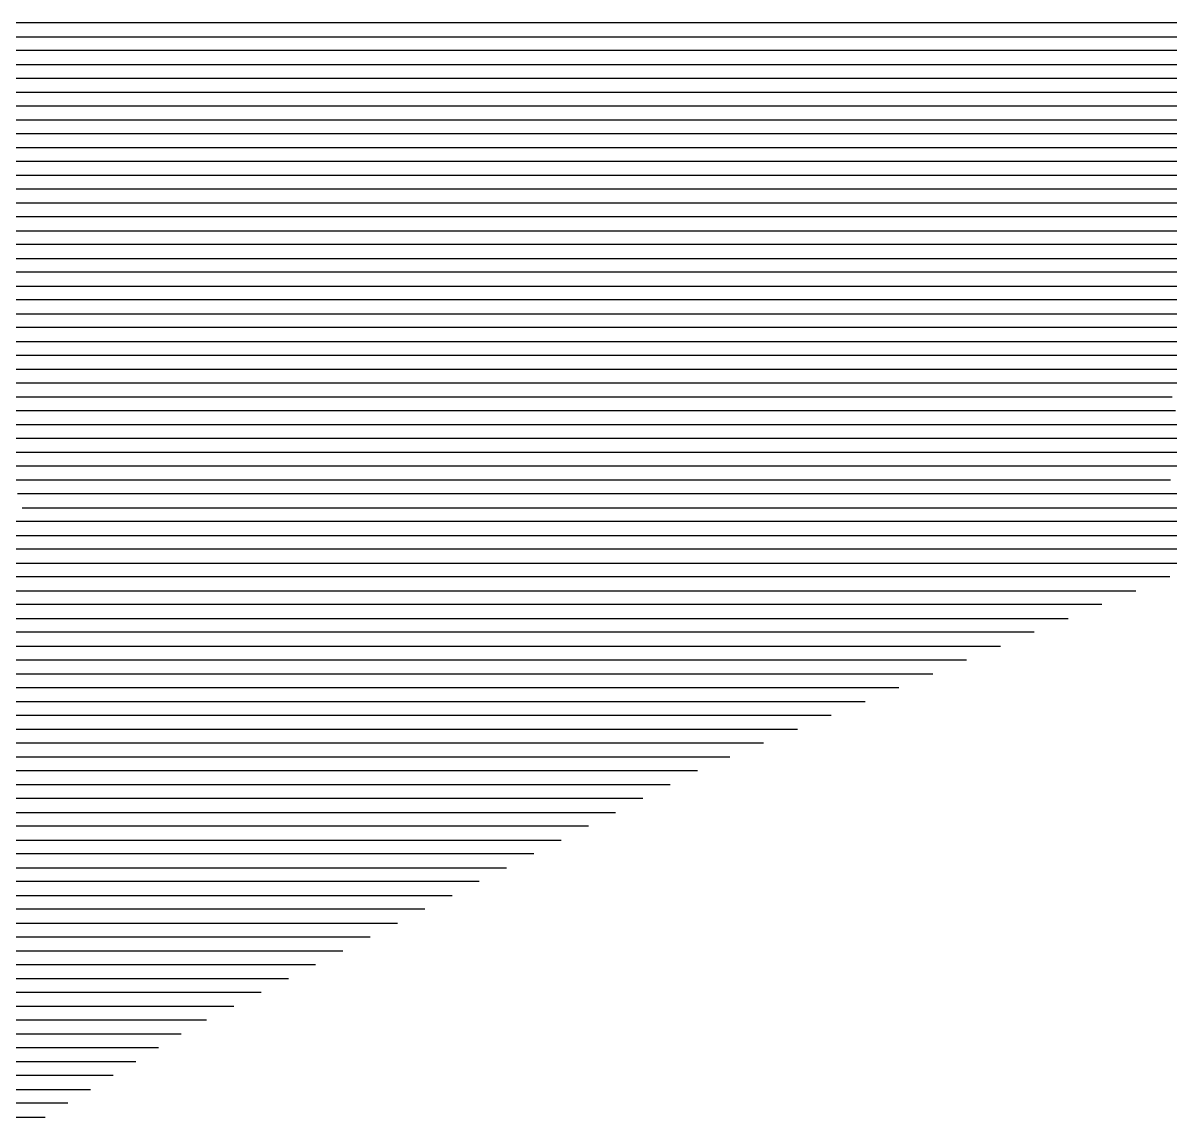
# Model space of a CAD drawing. Header units: metres. Extents: x -6.9 to 6.9, y -7 to 7.
# Drawn here: x -2.411 to -1.582, y 4.34 to 5.13 of the extents above; entities that cross this region are included whole.
import ezdxf

# ---------------------------------------------------------------- set-up
doc = ezdxf.new("R2010")
doc.units = ezdxf.units.M

msp = doc.modelspace()

# ---------------------------------------------------------------- linework, layer by layer
for p, q in [((-2.227061, 5.129597, -0.7572), (-2.524326, 5.129597, -0.807016)), ((-2.074453, 5.129597, -0.732074), (-2.227061, 5.129597, -0.7572)), ((-1.754341, 5.129597, -0.677888), (-2.074453, 5.129597, -0.732074)), ((-1.647031, 5.129597, -0.660044), (-1.754341, 5.129597, -0.677888)), ((-1.308884, 5.129597, -0.602203), (-1.647031, 5.129597, -0.660044)), ((-2.521104, 5.119597, -0.806042), (-2.221332, 5.119597, -0.755806)), ((-2.221332, 5.119597, -0.755806), (-2.071562, 5.119597, -0.731147)), ((-2.071562, 5.119597, -0.731147), (-1.749121, 5.119597, -0.676567)), ((-1.749121, 5.119597, -0.676567), (-1.64458, 5.119597, -0.659183)), ((-1.64458, 5.119597, -0.659183), (-1.30423, 5.119597, -0.600965)), ((-2.215602, 5.109597, -0.754411), (-2.517882, 5.109597, -0.805067)), ((-2.068671, 5.109597, -0.73022), (-2.215602, 5.109597, -0.754411)), ((-1.743901, 5.109597, -0.675245), (-2.068671, 5.109597, -0.73022)), ((-1.64213, 5.109597, -0.658322), (-1.743901, 5.109597, -0.675245)), ((-1.299576, 5.109597, -0.599727), (-1.64213, 5.109597, -0.658322)), ((-2.51466, 5.099597, -0.804093), (-2.209872, 5.099597, -0.753016)), ((-2.209872, 5.099597, -0.753016), (-2.06578, 5.099597, -0.729292)), ((-2.06578, 5.099597, -0.729292), (-1.738681, 5.099597, -0.673924)), ((-1.738681, 5.099597, -0.673924), (-1.639679, 5.099597, -0.657461)), ((-1.639679, 5.099597, -0.657461), (-1.294922, 5.099597, -0.598489)), ((-2.204143, 5.089597, -0.751622), (-2.511438, 5.089597, -0.803118)), ((-2.062889, 5.089597, -0.728365), (-2.204143, 5.089597, -0.751622)), ((-1.733462, 5.089597, -0.672602), (-2.062889, 5.089597, -0.728365)), ((-1.637229, 5.089597, -0.6566), (-1.733462, 5.089597, -0.672602)), ((-1.290268, 5.089597, -0.597251), (-1.637229, 5.089597, -0.6566)), ((-2.508216, 5.079597, -0.802144), (-2.198413, 5.079597, -0.750227)), ((-2.198413, 5.079597, -0.750227), (-2.059998, 5.079597, -0.727438)), ((-2.059998, 5.079597, -0.727438), (-1.728242, 5.079597, -0.671281)), ((-1.728242, 5.079597, -0.671281), (-1.634778, 5.079597, -0.655739)), ((-1.634778, 5.079597, -0.655739), (-1.285614, 5.079597, -0.596013)), ((-2.192683, 5.069597, -0.748832), (-2.504994, 5.069597, -0.801169)), ((-2.057107, 5.069597, -0.72651), (-2.192683, 5.069597, -0.748832)), ((-1.723022, 5.069597, -0.669959), (-2.057107, 5.069597, -0.72651)), ((-1.632328, 5.069597, -0.654878), (-1.723022, 5.069597, -0.669959)), ((-1.28096, 5.069597, -0.594775), (-1.632328, 5.069597, -0.654878)), ((-2.501772, 5.059597, -0.800195), (-2.186954, 5.059597, -0.747438)), ((-2.186954, 5.059597, -0.747438), (-2.054216, 5.059597, -0.725583)), ((-2.054216, 5.059597, -0.725583), (-1.717802, 5.059597, -0.668638)), ((-1.717802, 5.059597, -0.668638), (-1.629877, 5.059597, -0.654017)), ((-1.629877, 5.059597, -0.654017), (-1.276306, 5.059597, -0.593537)), ((-2.181224, 5.049597, -0.746043), (-2.49855, 5.049597, -0.799221)), ((-2.051325, 5.049597, -0.724656), (-2.181224, 5.049597, -0.746043)), ((-1.712582, 5.049597, -0.667316), (-2.051325, 5.049597, -0.724656)), ((-1.627427, 5.049597, -0.653156), (-1.712582, 5.049597, -0.667316)), ((-1.271652, 5.049597, -0.592299), (-1.627427, 5.049597, -0.653156)), ((-2.495328, 5.039597, -0.798246), (-2.175495, 5.039597, -0.744648)), ((-2.175495, 5.039597, -0.744648), (-2.048434, 5.039597, -0.723728)), ((-2.048434, 5.039597, -0.723728), (-1.707363, 5.039597, -0.665995)), ((-1.707363, 5.039597, -0.665995), (-1.624976, 5.039597, -0.652295)), ((-1.624976, 5.039597, -0.652295), (-1.266998, 5.039597, -0.591061)), ((-2.169765, 5.029597, -0.743254), (-2.492106, 5.029597, -0.797272)), ((-2.045543, 5.029597, -0.722801), (-2.169765, 5.029597, -0.743254)), ((-1.702143, 5.029597, -0.664673), (-2.045543, 5.029597, -0.722801)), ((-1.622526, 5.029597, -0.651434), (-1.702143, 5.029597, -0.664673)), ((-1.262343, 5.029597, -0.589823), (-1.622526, 5.029597, -0.651434)), ((-2.488884, 5.019597, -0.796297), (-2.164035, 5.019597, -0.741859)), ((-2.164035, 5.019597, -0.741859), (-2.042652, 5.019597, -0.721874)), ((-2.042652, 5.019597, -0.721874), (-1.696923, 5.019597, -0.663352)), ((-1.696923, 5.019597, -0.663352), (-1.620075, 5.019597, -0.650573)), ((-1.620075, 5.019597, -0.650573), (-1.257689, 5.019597, -0.588585)), ((-2.158306, 5.009597, -0.740464), (-2.485662, 5.009597, -0.795323)), ((-2.039761, 5.009597, -0.720947), (-2.158306, 5.009597, -0.740464)), ((-1.691703, 5.009597, -0.66203), (-2.039761, 5.009597, -0.720947)), ((-1.617625, 5.009597, -0.649712), (-1.691703, 5.009597, -0.66203)), ((-1.253035, 5.009597, -0.587347), (-1.617625, 5.009597, -0.649712)), ((-2.48244, 4.999597, -0.794348), (-2.152576, 4.999597, -0.73907)), ((-2.152576, 4.999597, -0.73907), (-2.03687, 4.999597, -0.720019)), ((-2.03687, 4.999597, -0.720019), (-1.686483, 4.999597, -0.660709)), ((-1.686483, 4.999597, -0.660709), (-1.615174, 4.999597, -0.648851)), ((-1.615174, 4.999597, -0.648851), (-1.248381, 4.999597, -0.586109)), ((-2.146847, 4.989597, -0.737675), (-2.479218, 4.989597, -0.793374)), ((-2.033979, 4.989597, -0.719092), (-2.146847, 4.989597, -0.737675)), ((-1.681263, 4.989597, -0.659387), (-2.033979, 4.989597, -0.719092)), ((-1.612724, 4.989597, -0.64799), (-1.681263, 4.989597, -0.659387)), ((-1.243727, 4.989597, -0.584871), (-1.612724, 4.989597, -0.64799)), ((-2.475996, 4.979597, -0.7924), (-2.141117, 4.979597, -0.73628)), ((-2.141117, 4.979597, -0.73628), (-2.031088, 4.979597, -0.718165)), ((-2.031088, 4.979597, -0.718165), (-1.676044, 4.979597, -0.658066)), ((-1.676044, 4.979597, -0.658066), (-1.610273, 4.979597, -0.647129)), ((-1.610273, 4.979597, -0.647129), (-1.239073, 4.979597, -0.583634)), ((-2.135387, 4.969597, -0.734886), (-2.472774, 4.969597, -0.791425)), ((-2.028197, 4.969597, -0.717237), (-2.135387, 4.969597, -0.734886)), ((-1.670824, 4.969597, -0.656744), (-2.028197, 4.969597, -0.717237)), ((-1.607823, 4.969597, -0.646268), (-1.670824, 4.969597, -0.656744)), ((-1.234419, 4.969597, -0.582396), (-1.607823, 4.969597, -0.646268)), ((-2.469552, 4.959597, -0.790451), (-2.129658, 4.959597, -0.733491)), ((-2.129658, 4.959597, -0.733491), (-2.025306, 4.959597, -0.71631)), ((-2.025306, 4.959597, -0.71631), (-1.665604, 4.959597, -0.655423)), ((-1.665604, 4.959597, -0.655423), (-1.605372, 4.959597, -0.645407)), ((-1.605372, 4.959597, -0.645407), (-1.229765, 4.959597, -0.581158)), ((-2.123928, 4.949597, -0.732096), (-2.46633, 4.949597, -0.789476)), ((-2.022415, 4.949597, -0.715383), (-2.123928, 4.949597, -0.732096)), ((-1.660384, 4.949597, -0.654101), (-2.022415, 4.949597, -0.715383)), ((-1.602922, 4.949597, -0.644546), (-1.660384, 4.949597, -0.654101)), ((-1.225111, 4.949597, -0.57992), (-1.602922, 4.949597, -0.644546)), ((-2.463108, 4.939597, -0.788502), (-2.118199, 4.939597, -0.730702)), ((-2.118199, 4.939597, -0.730702), (-2.019524, 4.939597, -0.714455)), ((-2.019524, 4.939597, -0.714455), (-1.655164, 4.939597, -0.65278)), ((-1.655164, 4.939597, -0.65278), (-1.600471, 4.939597, -0.643685)), ((-1.600471, 4.939597, -0.643685), (-1.220457, 4.939597, -0.578682)), ((-2.112469, 4.929597, -0.729307), (-2.459886, 4.929597, -0.787527)), ((-2.016633, 4.929597, -0.713528), (-2.112469, 4.929597, -0.729307)), ((-1.649944, 4.929597, -0.651458), (-2.016633, 4.929597, -0.713528)), ((-1.598021, 4.929597, -0.642824), (-1.649944, 4.929597, -0.651458)), ((-1.215803, 4.929597, -0.577444), (-1.598021, 4.929597, -0.642824)), ((-2.456664, 4.919597, -0.786553), (-2.106739, 4.919597, -0.727912)), ((-2.106739, 4.919597, -0.727912), (-2.013742, 4.919597, -0.712601)), ((-2.013742, 4.919597, -0.712601), (-1.644725, 4.919597, -0.650137)), ((-1.644725, 4.919597, -0.650137), (-1.59557, 4.919597, -0.641963)), ((-1.59557, 4.919597, -0.641963), (-1.211149, 4.919597, -0.576206)), ((-2.10101, 4.909597, -0.726518), (-2.453442, 4.909597, -0.785578)), ((-2.010851, 4.909597, -0.711673), (-2.10101, 4.909597, -0.726518)), ((-1.639505, 4.909597, -0.648815), (-2.010851, 4.909597, -0.711673)), ((-1.59312, 4.909597, -0.641102), (-1.639505, 4.909597, -0.648815)), ((-1.206495, 4.909597, -0.574968), (-1.59312, 4.909597, -0.641102)), ((-2.45022, 4.899597, -0.784604), (-2.09528, 4.899597, -0.725123)), ((-2.09528, 4.899597, -0.725123), (-2.00796, 4.899597, -0.710746)), ((-2.00796, 4.899597, -0.710746), (-1.634285, 4.899597, -0.647494)), ((-1.634285, 4.899597, -0.647494), (-1.590669, 4.899597, -0.640241)), ((-1.590669, 4.899597, -0.640241), (-1.201841, 4.899597, -0.57373)), ((-2.08955, 4.889597, -0.723728), (-2.446998, 4.889597, -0.78363)), ((-2.005069, 4.889597, -0.709819), (-2.08955, 4.889597, -0.723728)), ((-1.629065, 4.889597, -0.646172), (-2.005069, 4.889597, -0.709819)), ((-1.588219, 4.889597, -0.63938), (-1.629065, 4.889597, -0.646172)), ((-1.197187, 4.889597, -0.572492), (-1.588219, 4.889597, -0.63938)), ((-2.443776, 4.879597, -0.782655), (-2.083821, 4.879597, -0.722334)), ((-2.083821, 4.879597, -0.722334), (-2.002177, 4.879597, -0.708892)), ((-2.002177, 4.879597, -0.708892), (-1.623845, 4.879597, -0.644851)), ((-1.623845, 4.879597, -0.644851), (-1.585768, 4.879597, -0.638519)), ((-1.585768, 4.879597, -0.638519), (-1.192533, 4.879597, -0.571254)), ((-2.078091, 4.869597, -0.720939), (-2.440554, 4.869597, -0.781681)), ((-1.999286, 4.869597, -0.707964), (-2.078091, 4.869597, -0.720939)), ((-1.618626, 4.869597, -0.643529), (-1.999286, 4.869597, -0.707964)), ((-1.583318, 4.869597, -0.637658), (-1.618626, 4.869597, -0.643529)), ((-1.187878, 4.869597, -0.570016), (-1.583318, 4.869597, -0.637658)), ((-2.437332, 4.859597, -0.780706), (-2.072362, 4.859597, -0.719544)), ((-2.072362, 4.859597, -0.719544), (-1.996395, 4.859597, -0.707037)), ((-1.996395, 4.859597, -0.707037), (-1.613406, 4.859597, -0.642208)), ((-1.613406, 4.859597, -0.642208), (-1.580867, 4.859597, -0.636797)), ((-2.066632, 4.849597, -0.71815), (-2.43411, 4.849597, -0.779732)), ((-1.993504, 4.849597, -0.70611), (-2.066632, 4.849597, -0.71815)), ((-1.608186, 4.849597, -0.640886), (-1.993504, 4.849597, -0.70611)), ((-1.578417, 4.849597, -0.635936), (-1.608186, 4.849597, -0.640886)), ((-2.430888, 4.839597, -0.778757), (-2.060902, 4.839597, -0.716755)), ((-2.060902, 4.839597, -0.716755), (-1.990613, 4.839597, -0.705182)), ((-1.990613, 4.839597, -0.705182), (-1.602966, 4.839597, -0.639565)), ((-1.602966, 4.839597, -0.639565), (-1.575966, 4.839597, -0.635075)), ((-2.055173, 4.829597, -0.71536), (-2.427667, 4.829597, -0.777783)), ((-1.987722, 4.829597, -0.704255), (-2.055173, 4.829597, -0.71536)), ((-1.597746, 4.829597, -0.638243), (-1.987722, 4.829597, -0.704255)), ((-1.573516, 4.829597, -0.634214), (-1.597746, 4.829597, -0.638243)), ((-2.424445, 4.819597, -0.776809), (-2.049443, 4.819597, -0.713966)), ((-2.049443, 4.819597, -0.713966), (-1.984831, 4.819597, -0.703328)), ((-1.984831, 4.819597, -0.703328), (-1.592526, 4.819597, -0.636922)), ((-1.592526, 4.819597, -0.636922), (-1.571065, 4.819597, -0.633353)), ((-2.043714, 4.809597, -0.712571), (-2.421223, 4.809597, -0.775834)), ((-1.98194, 4.809597, -0.7024), (-2.043714, 4.809597, -0.712571)), ((-1.587307, 4.809597, -0.6356), (-1.98194, 4.809597, -0.7024)), ((-1.568615, 4.809597, -0.632492), (-1.587307, 4.809597, -0.6356)), ((-2.418001, 4.799597, -0.77486), (-2.037984, 4.799597, -0.711176)), ((-2.037984, 4.799597, -0.711176), (-1.979049, 4.799597, -0.701473)), ((-1.979049, 4.799597, -0.701473), (-1.582087, 4.799597, -0.634279)), ((-2.032254, 4.789597, -0.709782), (-2.414779, 4.789597, -0.773885)), ((-1.976158, 4.789597, -0.700546), (-2.032254, 4.789597, -0.709782)), ((-1.576867, 4.789597, -0.632957), (-1.976158, 4.789597, -0.700546)), ((-2.411557, 4.779597, -0.772911), (-2.026525, 4.779597, -0.708387)), ((-2.026525, 4.779597, -0.708387), (-1.973267, 4.779597, -0.699619)), ((-1.973267, 4.779597, -0.699619), (-1.571647, 4.779597, -0.631636)), ((-2.408335, 4.769597, -0.771936), (-2.514622, 4.769597, -0.789269)), ((-2.020795, 4.769597, -0.706993), (-2.408335, 4.769597, -0.771936)), ((-1.970376, 4.769597, -0.698691), (-2.020795, 4.769597, -0.706993)), ((-1.566427, 4.769597, -0.630314), (-1.970376, 4.769597, -0.698691)), ((-2.508497, 4.759597, -0.787822), (-2.405113, 4.759597, -0.770962)), ((-2.405113, 4.759597, -0.770962), (-2.015065, 4.759597, -0.705598)), ((-2.015065, 4.759597, -0.705598), (-1.967485, 4.759597, -0.697764)), ((-1.967485, 4.759597, -0.697764), (-1.561208, 4.759597, -0.628993)), ((-2.401891, 4.749597, -0.769988), (-2.502372, 4.749597, -0.786374)), ((-2.009336, 4.749597, -0.704203), (-2.401891, 4.749597, -0.769988)), ((-1.964594, 4.749597, -0.696837), (-2.009336, 4.749597, -0.704203)), ((-1.555988, 4.749597, -0.627671), (-1.964594, 4.749597, -0.696837)), ((-2.496247, 4.739597, -0.784926), (-2.398669, 4.739597, -0.769013)), ((-2.398669, 4.739597, -0.769013), (-2.003606, 4.739597, -0.702809)), ((-2.003606, 4.739597, -0.702809), (-1.961703, 4.739597, -0.695909)), ((-1.961703, 4.739597, -0.695909), (-1.558193, 4.739597, -0.627606)), ((-2.395447, 4.729597, -0.768039), (-2.490122, 4.729597, -0.783478)), ((-1.997877, 4.729597, -0.701414), (-2.395447, 4.729597, -0.768039)), ((-1.958812, 4.729597, -0.694982), (-1.997877, 4.729597, -0.701414)), ((-1.582636, 4.729597, -0.631306), (-1.958812, 4.729597, -0.694982)), ((-2.483997, 4.719597, -0.78203), (-2.392225, 4.719597, -0.767064)), ((-2.392225, 4.719597, -0.767064), (-1.992147, 4.719597, -0.700019)), ((-1.992147, 4.719597, -0.700019), (-1.955921, 4.719597, -0.694055)), ((-1.955921, 4.719597, -0.694055), (-1.607079, 4.719597, -0.635006)), ((-2.389003, 4.709597, -0.76609), (-2.477872, 4.709597, -0.780582)), ((-1.986417, 4.709597, -0.698625), (-2.389003, 4.709597, -0.76609)), ((-1.95303, 4.709597, -0.693127), (-1.986417, 4.709597, -0.698625)), ((-1.631522, 4.709597, -0.638705), (-1.95303, 4.709597, -0.693127)), ((-2.471747, 4.699597, -0.779134), (-2.385781, 4.699597, -0.765115)), ((-2.385781, 4.699597, -0.765115), (-1.980688, 4.699597, -0.69723)), ((-1.980688, 4.699597, -0.69723), (-1.950139, 4.699597, -0.6922)), ((-1.950139, 4.699597, -0.6922), (-1.655966, 4.699597, -0.642405)), ((-2.382559, 4.689597, -0.764141), (-2.465621, 4.689597, -0.777687)), ((-1.974958, 4.689597, -0.695835), (-2.382559, 4.689597, -0.764141)), ((-1.947248, 4.689597, -0.691273), (-1.974958, 4.689597, -0.695835)), ((-1.680409, 4.689597, -0.646105), (-1.947248, 4.689597, -0.691273)), ((-2.459496, 4.679597, -0.776239), (-2.379337, 4.679597, -0.763167)), ((-2.379337, 4.679597, -0.763167), (-1.969229, 4.679597, -0.694441)), ((-1.969229, 4.679597, -0.694441), (-1.944357, 4.679597, -0.690346)), ((-1.944357, 4.679597, -0.690346), (-1.704852, 4.679597, -0.649804)), ((-2.376115, 4.669597, -0.762192), (-2.453371, 4.669597, -0.774791)), ((-1.963499, 4.669597, -0.693046), (-2.376115, 4.669597, -0.762192)), ((-1.941466, 4.669597, -0.689418), (-1.963499, 4.669597, -0.693046)), ((-1.729296, 4.669597, -0.653504), (-1.941466, 4.669597, -0.689418)), ((-2.447246, 4.659597, -0.773343), (-2.372893, 4.659597, -0.761218)), ((-2.372893, 4.659597, -0.761218), (-1.957769, 4.659597, -0.691651)), ((-1.957769, 4.659597, -0.691651), (-1.938575, 4.659597, -0.688491)), ((-1.938575, 4.659597, -0.688491), (-1.753739, 4.659597, -0.657203)), ((-2.369671, 4.649597, -0.760243), (-2.441121, 4.649597, -0.771895)), ((-1.95204, 4.649597, -0.690257), (-2.369671, 4.649597, -0.760243)), ((-1.935684, 4.649597, -0.687564), (-1.95204, 4.649597, -0.690257)), ((-1.778182, 4.649597, -0.660903), (-1.935684, 4.649597, -0.687564)), ((-2.434996, 4.639597, -0.770447), (-2.366449, 4.639597, -0.759269)), ((-2.366449, 4.639597, -0.759269), (-1.94631, 4.639597, -0.688862)), ((-1.94631, 4.639597, -0.688862), (-1.932793, 4.639597, -0.686636)), ((-1.932793, 4.639597, -0.686636), (-1.802625, 4.639597, -0.664603)), ((-2.363227, 4.629597, -0.758294), (-2.428871, 4.629597, -0.768999)), ((-1.940581, 4.629597, -0.687467), (-2.363227, 4.629597, -0.758294)), ((-1.929902, 4.629597, -0.685709), (-1.940581, 4.629597, -0.687467)), ((-1.827069, 4.629597, -0.668302), (-1.929902, 4.629597, -0.685709)), ((-2.422746, 4.619597, -0.767552), (-2.360005, 4.619597, -0.75732)), ((-2.360005, 4.619597, -0.75732), (-1.934851, 4.619597, -0.686073)), ((-1.934851, 4.619597, -0.686073), (-1.927011, 4.619597, -0.684782)), ((-1.927011, 4.619597, -0.684782), (-1.851512, 4.619597, -0.672002)), ((-2.356783, 4.609597, -0.756345), (-2.416621, 4.609597, -0.766104)), ((-1.929121, 4.609597, -0.684678), (-2.356783, 4.609597, -0.756345)), ((-1.92412, 4.609597, -0.683854), (-1.929121, 4.609597, -0.684678)), ((-1.875955, 4.609597, -0.675702), (-1.92412, 4.609597, -0.683854)), ((-2.80263, 4.599597, -0.829742), (-2.410496, 4.599597, -0.764656)), ((-2.410496, 4.599597, -0.764656), (-2.353561, 4.599597, -0.755371)), ((-2.353561, 4.599597, -0.755371), (-1.923392, 4.599597, -0.683283)), ((-1.923392, 4.599597, -0.683283), (-1.921229, 4.599597, -0.682927)), ((-1.921229, 4.599597, -0.682927), (-1.900398, 4.599597, -0.679401)), ((-2.404371, 4.589597, -0.763208), (-2.799125, 4.589597, -0.828729)), ((-2.350339, 4.589597, -0.754397), (-2.404371, 4.589597, -0.763208)), ((-1.923713, 4.589597, -0.682903), (-2.350339, 4.589597, -0.754397)), ((-2.795621, 4.579597, -0.827716), (-2.398246, 4.579597, -0.76176)), ((-2.398246, 4.579597, -0.76176), (-2.347117, 4.579597, -0.753422)), ((-2.347117, 4.579597, -0.753422), (-1.943413, 4.579597, -0.685769)), ((-2.392121, 4.569597, -0.760312), (-2.792116, 4.569597, -0.826703)), ((-2.343895, 4.569597, -0.752448), (-2.392121, 4.569597, -0.760312)), ((-1.963113, 4.569597, -0.688636), (-2.343895, 4.569597, -0.752448)), ((-2.788611, 4.559597, -0.82569), (-2.385996, 4.559597, -0.758864)), ((-2.385996, 4.559597, -0.758864), (-2.340673, 4.559597, -0.751473)), ((-2.340673, 4.559597, -0.751473), (-1.982813, 4.559597, -0.691503)), ((-2.37987, 4.549597, -0.757417), (-2.785106, 4.549597, -0.824677)), ((-2.337451, 4.549597, -0.750499), (-2.37987, 4.549597, -0.757417)), ((-2.002513, 4.549597, -0.69437), (-2.337451, 4.549597, -0.750499)), ((-2.781601, 4.539597, -0.823664), (-2.373745, 4.539597, -0.755969)), ((-2.373745, 4.539597, -0.755969), (-2.334229, 4.539597, -0.749524)), ((-2.334229, 4.539597, -0.749524), (-2.022213, 4.539597, -0.697237)), ((-2.36762, 4.529597, -0.754521), (-2.778097, 4.529597, -0.822652)), ((-2.331007, 4.529597, -0.74855), (-2.36762, 4.529597, -0.754521)), ((-2.041913, 4.529597, -0.700104), (-2.331007, 4.529597, -0.74855)), ((-2.774592, 4.519597, -0.821639), (-2.361495, 4.519597, -0.753073)), ((-2.361495, 4.519597, -0.753073), (-2.327785, 4.519597, -0.747576)), ((-2.327785, 4.519597, -0.747576), (-2.061614, 4.519597, -0.702971)), ((-2.35537, 4.509597, -0.751625), (-2.771087, 4.509597, -0.820626)), ((-2.324563, 4.509597, -0.746601), (-2.35537, 4.509597, -0.751625)), ((-2.081314, 4.509597, -0.705837), (-2.324563, 4.509597, -0.746601)), ((-2.767582, 4.499597, -0.819613), (-2.349245, 4.499597, -0.750177)), ((-2.349245, 4.499597, -0.750177), (-2.321341, 4.499597, -0.745627)), ((-2.321341, 4.499597, -0.745627), (-2.101014, 4.499597, -0.708704)), ((-2.34312, 4.489597, -0.748729), (-2.764078, 4.489597, -0.8186)), ((-2.318119, 4.489597, -0.744652), (-2.34312, 4.489597, -0.748729)), ((-2.120714, 4.489597, -0.711571), (-2.318119, 4.489597, -0.744652)), ((-2.760573, 4.479597, -0.817587), (-2.336995, 4.479597, -0.747282)), ((-2.336995, 4.479597, -0.747282), (-2.314897, 4.479597, -0.743678)), ((-2.314897, 4.479597, -0.743678), (-2.140414, 4.479597, -0.714438)), ((-2.33087, 4.469597, -0.745834), (-2.757068, 4.469597, -0.816574)), ((-2.311675, 4.469597, -0.742703), (-2.33087, 4.469597, -0.745834)), ((-2.160114, 4.469597, -0.717305), (-2.311675, 4.469597, -0.742703)), ((-2.753563, 4.459597, -0.815561), (-2.324745, 4.459597, -0.744386)), ((-2.324745, 4.459597, -0.744386), (-2.308453, 4.459597, -0.741729)), ((-2.308453, 4.459597, -0.741729), (-2.179814, 4.459597, -0.720172)), ((-2.31862, 4.449597, -0.742938), (-2.750059, 4.449597, -0.814548)), ((-2.305231, 4.449597, -0.740755), (-2.31862, 4.449597, -0.742938)), ((-2.199514, 4.449597, -0.723039), (-2.305231, 4.449597, -0.740755)), ((-2.746554, 4.439597, -0.813535), (-2.312495, 4.439597, -0.74149)), ((-2.312495, 4.439597, -0.74149), (-2.302009, 4.439597, -0.73978)), ((-2.302009, 4.439597, -0.73978), (-2.219214, 4.439597, -0.725905)), ((-2.30637, 4.429597, -0.740042), (-2.743049, 4.429597, -0.812522)), ((-2.298787, 4.429597, -0.738806), (-2.30637, 4.429597, -0.740042)), ((-2.238914, 4.429597, -0.728772), (-2.298787, 4.429597, -0.738806)), ((-2.739544, 4.419597, -0.811509), (-2.300245, 4.419597, -0.738594)), ((-2.300245, 4.419597, -0.738594), (-2.295565, 4.419597, -0.737831)), ((-2.295565, 4.419597, -0.737831), (-2.258614, 4.419597, -0.731639)), ((-2.294119, 4.409597, -0.737147), (-2.73604, 4.409597, -0.810496)), ((-2.292343, 4.409597, -0.736857), (-2.294119, 4.409597, -0.737147)), ((-2.278314, 4.409597, -0.734506), (-2.292343, 4.409597, -0.736857)), ((-2.732535, 4.399597, -0.809483), (-2.296725, 4.399597, -0.737148)), ((-2.313103, 4.389597, -0.739435), (-2.72903, 4.389597, -0.80847)), ((-2.725525, 4.379597, -0.807457), (-2.32948, 4.379597, -0.741722)), ((-2.345858, 4.369597, -0.744009), (-2.722021, 4.369597, -0.806444)), ((-2.718516, 4.359597, -0.805432), (-2.362235, 4.359597, -0.746296)), ((-2.378613, 4.349597, -0.748583), (-2.715011, 4.349597, -0.804419)), ((-2.711506, 4.339597, -0.803406), (-2.39499, 4.339597, -0.75087))]:
    msp.add_line(p, q)

doc.saveas('drawing.dxf')
